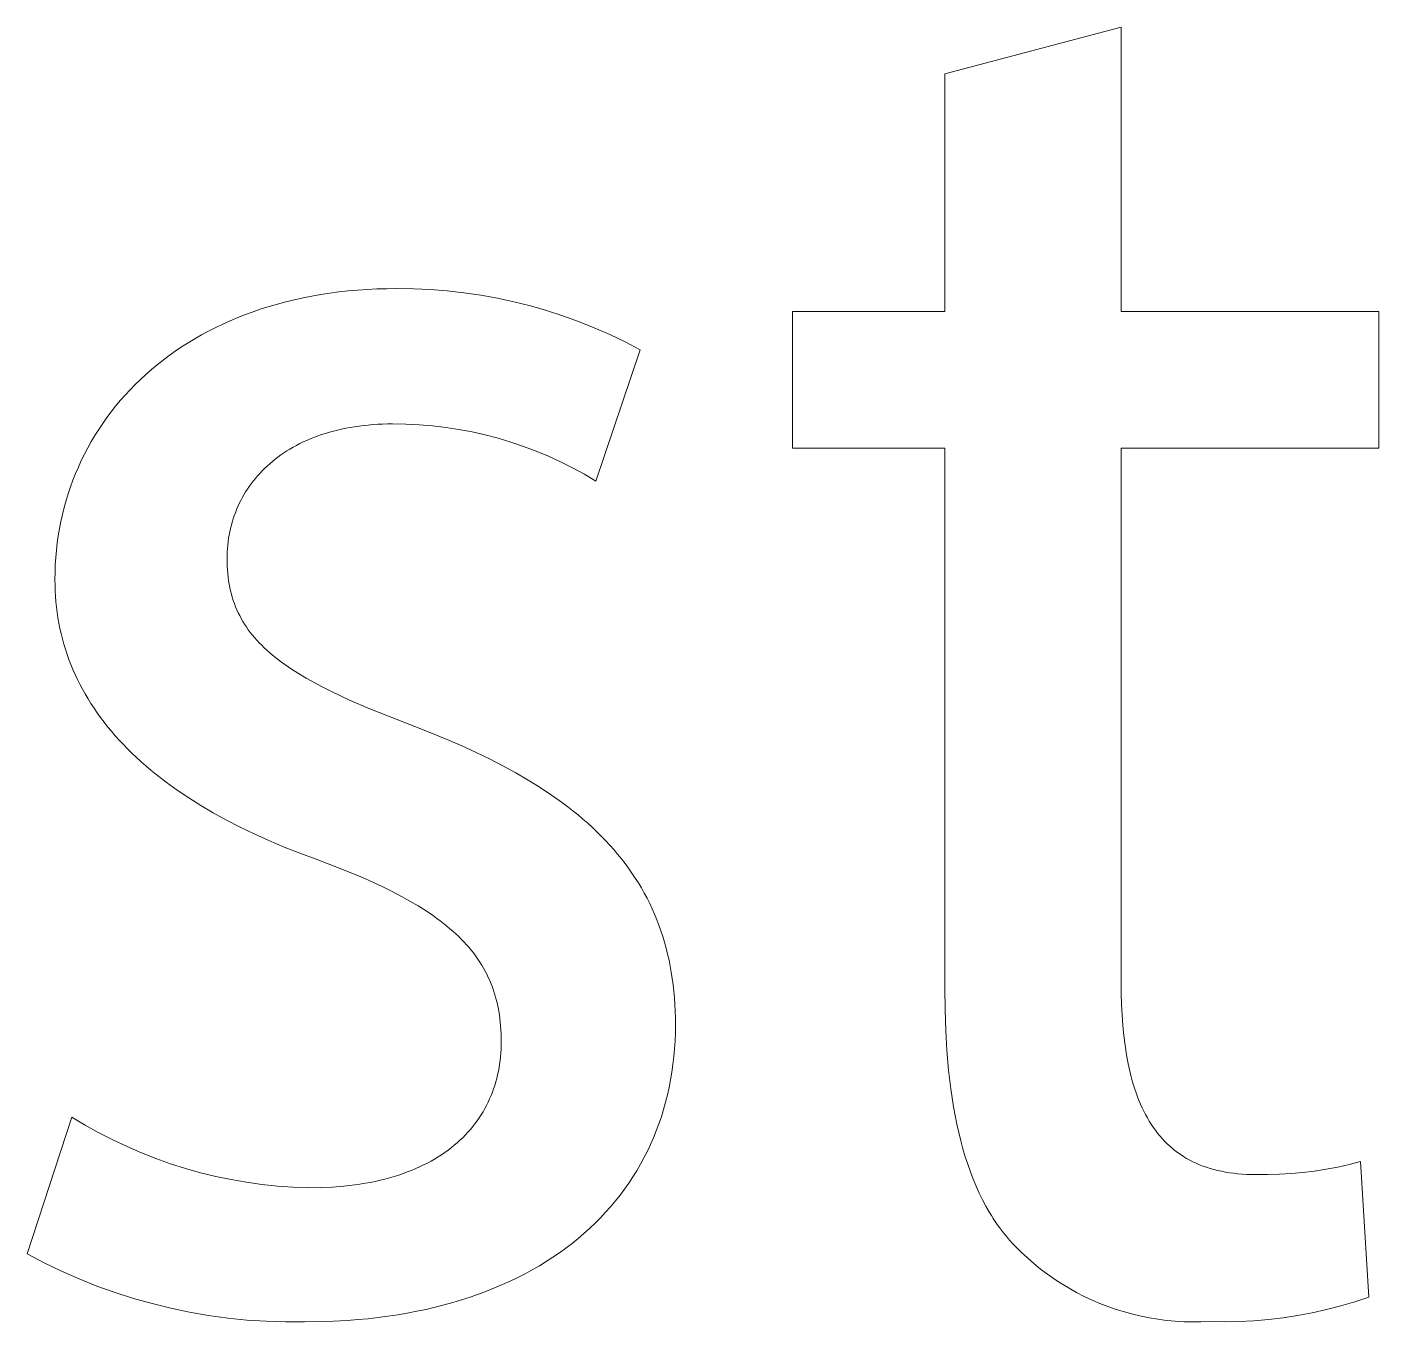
# Model space of a CAD drawing. Header units: millimetres. Extents: x -582 to 3448, y -204 to 2611.
# Drawn here: x 2643.6 to 2670.26, y -137.14 to -111.59 of the extents above; entities that cross this region are included whole.
import ezdxf

# ---------------------------------------------------------------- set-up
doc = ezdxf.new("R2010")
doc.units = ezdxf.units.MM
doc.header["$MEASUREMENT"] = 0
doc.layers.add('Domyślny', color=7, linetype='Continuous', true_color=0x000000)

msp = doc.modelspace()

# ---------------------------------------------------------------- linework, layer by layer
at = {"layer": 'Domyślny', "color": 18, "lineweight": 15, "true_color": 0x000000}
for p, q in [((2661.701, -112.517), (2665.176, -111.591)), ((2665.176, -111.591), (2665.176, -117.2)), ((2661.701, -117.2), (2661.701, -112.517)), ((2649.747, -116.818), (2649.93, -116.797)), ((2649.93, -116.797), (2650.116, -116.781)), ((2650.116, -116.781), (2650.304, -116.768)), ((2650.304, -116.768), (2650.495, -116.758)), ((2650.495, -116.758), (2650.688, -116.753)), ((2650.688, -116.753), (2650.884, -116.751)), ((2650.884, -116.751), (2651.217, -116.754)), ((2651.217, -116.754), (2651.551, -116.769)), ((2651.551, -116.769), (2651.884, -116.795)), ((2651.884, -116.795), (2652.215, -116.832)), ((2648.375, -117.103), (2648.537, -117.056)), ((2648.537, -117.056), (2648.702, -117.012)), ((2648.702, -117.012), (2648.869, -116.971)), ((2648.869, -116.971), (2649.04, -116.934)), ((2649.04, -116.934), (2649.213, -116.9)), ((2649.213, -116.9), (2649.388, -116.869)), ((2649.388, -116.869), (2649.566, -116.842)), ((2649.566, -116.842), (2649.747, -116.818)), ((2652.215, -116.832), (2652.546, -116.88)), ((2652.546, -116.88), (2652.874, -116.939)), ((2652.874, -116.939), (2653.2, -117.01)), ((2653.2, -117.01), (2653.524, -117.091)), ((2647.605, -117.385), (2647.754, -117.323)), ((2647.754, -117.323), (2647.905, -117.263)), ((2647.905, -117.263), (2648.059, -117.207)), ((2648.059, -117.207), (2648.215, -117.153)), ((2648.215, -117.153), (2648.375, -117.103)), ((2653.524, -117.091), (2653.845, -117.183)), ((2653.845, -117.183), (2654.163, -117.286)), ((2654.163, -117.286), (2654.476, -117.4)), ((2658.694, -119.898), (2658.694, -117.2)), ((2658.694, -117.2), (2661.701, -117.2)), ((2665.176, -117.2), (2670.263, -117.2)), ((2670.263, -117.2), (2670.263, -119.898)), ((2647.04, -117.664), (2647.177, -117.59)), ((2647.177, -117.59), (2647.317, -117.519)), ((2647.317, -117.519), (2647.46, -117.45)), ((2647.46, -117.45), (2647.605, -117.385)), ((2654.476, -117.4), (2654.786, -117.524)), ((2654.786, -117.524), (2655.092, -117.659)), ((2646.646, -117.901), (2646.775, -117.819)), ((2646.775, -117.819), (2646.906, -117.74)), ((2646.906, -117.74), (2647.04, -117.664)), ((2655.092, -117.659), (2655.392, -117.804)), ((2655.392, -117.804), (2655.688, -117.959)), ((2646.279, -118.162), (2646.399, -118.073)), ((2646.399, -118.073), (2646.521, -117.986)), ((2646.521, -117.986), (2646.646, -117.901)), ((2655.688, -117.959), (2654.816, -120.549)), ((2645.94, -118.445), (2646.05, -118.348)), ((2646.05, -118.348), (2646.163, -118.254)), ((2646.163, -118.254), (2646.279, -118.162)), ((2645.628, -118.749), (2645.729, -118.645)), ((2645.729, -118.645), (2645.833, -118.544)), ((2645.833, -118.544), (2645.94, -118.445)), ((2645.435, -118.962), (2645.53, -118.854)), ((2645.53, -118.854), (2645.628, -118.749)), ((2645.17, -119.297), (2645.256, -119.184)), ((2645.256, -119.184), (2645.344, -119.072)), ((2645.344, -119.072), (2645.435, -118.962)), ((2645.01, -119.53), (2645.089, -119.413)), ((2645.089, -119.413), (2645.17, -119.297)), ((2650.146, -119.464), (2650.058, -119.476)), ((2650.236, -119.453), (2650.146, -119.464)), ((2650.327, -119.443), (2650.236, -119.453)), ((2650.419, -119.435), (2650.327, -119.443)), ((2650.513, -119.429), (2650.419, -119.435)), ((2650.608, -119.425), (2650.513, -119.429)), ((2650.705, -119.422), (2650.608, -119.425)), ((2650.803, -119.421), (2650.705, -119.422)), ((2651.067, -119.425), (2650.803, -119.421)), ((2651.33, -119.438), (2651.067, -119.425)), ((2651.593, -119.46), (2651.33, -119.438)), ((2651.855, -119.491), (2651.593, -119.46)), ((2644.863, -119.771), (2644.935, -119.65)), ((2644.935, -119.65), (2645.01, -119.53)), ((2649.184, -119.716), (2649.113, -119.746)), ((2649.256, -119.687), (2649.184, -119.716)), ((2649.329, -119.659), (2649.256, -119.687)), ((2649.405, -119.633), (2649.329, -119.659)), ((2649.481, -119.608), (2649.405, -119.633)), ((2649.559, -119.585), (2649.481, -119.608)), ((2649.639, -119.563), (2649.559, -119.585)), ((2649.72, -119.543), (2649.639, -119.563)), ((2649.802, -119.524), (2649.72, -119.543)), ((2649.886, -119.506), (2649.802, -119.524)), ((2649.971, -119.49), (2649.886, -119.506)), ((2650.058, -119.476), (2649.971, -119.49)), ((2652.116, -119.531), (2651.855, -119.491)), ((2652.375, -119.58), (2652.116, -119.531)), ((2652.633, -119.638), (2652.375, -119.58)), ((2652.888, -119.705), (2652.633, -119.638)), ((2653.141, -119.781), (2652.888, -119.705)), ((2644.729, -120.018), (2644.794, -119.894)), ((2644.794, -119.894), (2644.863, -119.771)), ((2648.66, -119.994), (2648.602, -120.034)), ((2648.72, -119.955), (2648.66, -119.994)), ((2648.782, -119.917), (2648.72, -119.955)), ((2648.845, -119.88), (2648.782, -119.917)), ((2648.91, -119.845), (2648.845, -119.88)), ((2648.976, -119.81), (2648.91, -119.845)), ((2649.044, -119.777), (2648.976, -119.81)), ((2649.113, -119.746), (2649.044, -119.777)), ((2653.391, -119.865), (2653.141, -119.781)), ((2653.638, -119.958), (2653.391, -119.865)), ((2653.881, -120.06), (2653.638, -119.958)), ((2661.701, -119.898), (2658.694, -119.898)), ((2661.701, -130.554), (2661.701, -119.898)), ((2670.263, -119.898), (2665.176, -119.898)), ((2665.176, -119.898), (2665.176, -130.433)), ((2644.608, -120.272), (2644.667, -120.145)), ((2644.667, -120.145), (2644.729, -120.018)), ((2648.331, -120.252), (2648.282, -120.299)), ((2648.382, -120.207), (2648.331, -120.252)), ((2648.435, -120.162), (2648.382, -120.207)), ((2648.489, -120.118), (2648.435, -120.162)), ((2648.544, -120.076), (2648.489, -120.118)), ((2648.602, -120.034), (2648.544, -120.076)), ((2654.121, -120.17), (2653.881, -120.06)), ((2654.357, -120.288), (2654.121, -120.17)), ((2644.453, -120.665), (2644.501, -120.533)), ((2644.501, -120.533), (2644.553, -120.402)), ((2644.553, -120.402), (2644.608, -120.272)), ((2648.1, -120.497), (2648.058, -120.548)), ((2648.143, -120.446), (2648.1, -120.497)), ((2648.188, -120.396), (2648.143, -120.446)), ((2648.234, -120.347), (2648.188, -120.396)), ((2648.282, -120.299), (2648.234, -120.347)), ((2654.589, -120.415), (2654.357, -120.288)), ((2654.816, -120.549), (2654.589, -120.415)), ((2644.367, -120.934), (2644.408, -120.799)), ((2644.408, -120.799), (2644.453, -120.665)), ((2647.907, -120.764), (2647.874, -120.82)), ((2647.943, -120.709), (2647.907, -120.764)), ((2647.98, -120.655), (2647.943, -120.709)), ((2648.018, -120.601), (2647.98, -120.655)), ((2648.058, -120.548), (2648.018, -120.601)), ((2644.329, -121.07), (2644.367, -120.934)), ((2647.755, -121.052), (2647.729, -121.112)), ((2647.782, -120.993), (2647.755, -121.052)), ((2647.811, -120.935), (2647.782, -120.993)), ((2647.842, -120.877), (2647.811, -120.935)), ((2647.874, -120.82), (2647.842, -120.877)), ((2644.264, -121.346), (2644.294, -121.208)), ((2644.294, -121.208), (2644.329, -121.07)), ((2647.662, -121.295), (2647.643, -121.358)), ((2647.683, -121.234), (2647.662, -121.295)), ((2647.705, -121.172), (2647.683, -121.234)), ((2647.729, -121.112), (2647.705, -121.172)), ((2644.213, -121.627), (2644.236, -121.486)), ((2644.236, -121.486), (2644.264, -121.346)), ((2647.596, -121.548), (2647.583, -121.613)), ((2647.61, -121.484), (2647.596, -121.548)), ((2647.626, -121.421), (2647.61, -121.484)), ((2647.643, -121.358), (2647.626, -121.421)), ((2644.176, -121.913), (2644.192, -121.77)), ((2644.192, -121.77), (2644.213, -121.627)), ((2647.555, -121.81), (2647.549, -121.877)), ((2647.563, -121.744), (2647.555, -121.81)), ((2647.572, -121.678), (2647.563, -121.744)), ((2647.583, -121.613), (2647.572, -121.678)), ((2644.154, -122.202), (2644.163, -122.057)), ((2644.163, -122.057), (2644.176, -121.913)), ((2647.543, -122.011), (2647.542, -122.079)), ((2647.542, -122.079), (2647.543, -122.154)), ((2647.545, -121.944), (2647.543, -122.011)), ((2647.549, -121.877), (2647.545, -121.944)), ((2644.146, -122.495), (2644.148, -122.348)), ((2644.148, -122.348), (2644.154, -122.202)), ((2647.543, -122.154), (2647.545, -122.228)), ((2647.545, -122.228), (2647.549, -122.301)), ((2647.549, -122.301), (2647.555, -122.373)), ((2647.555, -122.373), (2647.563, -122.443)), ((2644.148, -122.604), (2644.146, -122.495)), ((2644.151, -122.713), (2644.148, -122.604)), ((2647.563, -122.443), (2647.572, -122.513)), ((2647.572, -122.513), (2647.584, -122.581)), ((2647.584, -122.581), (2647.596, -122.648)), ((2647.596, -122.648), (2647.611, -122.714)), ((2644.157, -122.82), (2644.151, -122.713)), ((2644.166, -122.928), (2644.157, -122.82)), ((2644.177, -123.035), (2644.166, -122.928)), ((2647.611, -122.714), (2647.627, -122.778)), ((2647.627, -122.778), (2647.645, -122.842)), ((2647.645, -122.842), (2647.665, -122.905)), ((2647.665, -122.905), (2647.687, -122.967)), ((2644.19, -123.141), (2644.177, -123.035)), ((2644.206, -123.246), (2644.19, -123.141)), ((2647.687, -122.967), (2647.71, -123.027)), ((2647.71, -123.027), (2647.735, -123.087)), ((2647.735, -123.087), (2647.762, -123.146)), ((2647.762, -123.146), (2647.791, -123.204)), ((2644.225, -123.351), (2644.206, -123.246)), ((2644.246, -123.455), (2644.225, -123.351)), ((2644.269, -123.559), (2644.246, -123.455)), ((2647.791, -123.204), (2647.821, -123.261)), ((2647.821, -123.261), (2647.853, -123.317)), ((2647.853, -123.317), (2647.887, -123.373)), ((2647.887, -123.373), (2647.923, -123.427)), ((2647.923, -123.427), (2647.961, -123.481)), ((2644.295, -123.662), (2644.269, -123.559)), ((2644.323, -123.764), (2644.295, -123.662)), ((2647.961, -123.481), (2648, -123.534)), ((2648, -123.534), (2648.041, -123.586)), ((2648.041, -123.586), (2648.085, -123.638)), ((2648.085, -123.638), (2648.129, -123.689)), ((2648.129, -123.689), (2648.176, -123.74)), ((2644.354, -123.866), (2644.323, -123.764)), ((2644.387, -123.967), (2644.354, -123.866)), ((2644.423, -124.067), (2644.387, -123.967)), ((2648.176, -123.74), (2648.225, -123.789)), ((2648.225, -123.789), (2648.275, -123.839)), ((2648.275, -123.839), (2648.327, -123.887)), ((2648.327, -123.887), (2648.382, -123.935)), ((2648.382, -123.935), (2648.438, -123.983)), ((2648.438, -123.983), (2648.495, -124.03)), ((2644.461, -124.166), (2644.423, -124.067)), ((2644.502, -124.265), (2644.461, -124.166)), ((2644.545, -124.363), (2644.502, -124.265)), ((2648.495, -124.03), (2648.555, -124.077)), ((2648.555, -124.077), (2648.617, -124.123)), ((2648.617, -124.123), (2648.68, -124.169)), ((2648.68, -124.169), (2648.813, -124.259)), ((2648.813, -124.259), (2648.953, -124.348)), ((2644.591, -124.461), (2644.545, -124.363)), ((2644.639, -124.557), (2644.591, -124.461)), ((2648.953, -124.348), (2649.101, -124.436)), ((2649.101, -124.436), (2649.257, -124.524)), ((2649.257, -124.524), (2649.42, -124.61)), ((2644.69, -124.653), (2644.639, -124.557)), ((2644.743, -124.749), (2644.69, -124.653)), ((2644.799, -124.843), (2644.743, -124.749)), ((2649.42, -124.61), (2649.591, -124.696)), ((2649.591, -124.696), (2649.957, -124.868)), ((2644.857, -124.937), (2644.799, -124.843)), ((2644.918, -125.03), (2644.857, -124.937)), ((2644.981, -125.123), (2644.918, -125.03)), ((2649.957, -124.868), (2650.355, -125.04)), ((2650.355, -125.04), (2651.246, -125.394)), ((2645.047, -125.214), (2644.981, -125.123)), ((2645.115, -125.305), (2645.047, -125.214)), ((2645.186, -125.395), (2645.115, -125.305)), ((2645.26, -125.484), (2645.186, -125.395)), ((2645.336, -125.573), (2645.26, -125.484)), ((2645.415, -125.66), (2645.336, -125.573)), ((2651.246, -125.394), (2651.559, -125.516)), ((2651.559, -125.516), (2651.863, -125.64)), ((2645.496, -125.747), (2645.415, -125.66)), ((2645.58, -125.833), (2645.496, -125.747)), ((2645.666, -125.919), (2645.58, -125.833)), ((2651.863, -125.64), (2652.157, -125.767)), ((2652.157, -125.767), (2652.442, -125.897)), ((2645.755, -126.003), (2645.666, -125.919)), ((2645.846, -126.087), (2645.755, -126.003)), ((2645.94, -126.17), (2645.846, -126.087)), ((2652.442, -125.897), (2652.716, -126.03)), ((2652.716, -126.03), (2652.981, -126.166)), ((2646.037, -126.252), (2645.94, -126.17)), ((2646.136, -126.333), (2646.037, -126.252)), ((2646.342, -126.492), (2646.136, -126.333)), ((2652.981, -126.166), (2653.236, -126.305)), ((2653.236, -126.305), (2653.481, -126.448)), ((2646.558, -126.649), (2646.342, -126.492)), ((2646.785, -126.801), (2646.558, -126.649)), ((2653.481, -126.448), (2653.717, -126.594)), ((2653.717, -126.594), (2653.943, -126.744)), ((2647.023, -126.951), (2646.785, -126.801)), ((2653.943, -126.744), (2654.158, -126.898)), ((2654.158, -126.898), (2654.263, -126.976)), ((2647.27, -127.096), (2647.023, -126.951)), ((2647.529, -127.238), (2647.27, -127.096)), ((2654.263, -126.976), (2654.364, -127.055)), ((2654.364, -127.055), (2654.464, -127.136)), ((2654.464, -127.136), (2654.56, -127.217)), ((2647.797, -127.377), (2647.529, -127.238)), ((2648.077, -127.511), (2647.797, -127.377)), ((2654.56, -127.217), (2654.655, -127.3)), ((2654.655, -127.3), (2654.747, -127.383)), ((2654.747, -127.383), (2654.836, -127.468)), ((2648.367, -127.642), (2648.077, -127.511)), ((2648.667, -127.769), (2648.367, -127.642)), ((2654.836, -127.468), (2654.923, -127.554)), ((2654.923, -127.554), (2655.007, -127.641)), ((2655.007, -127.641), (2655.089, -127.729)), ((2655.089, -127.729), (2655.169, -127.818)), ((2648.978, -127.892), (2648.667, -127.769)), ((2649.3, -128.011), (2648.978, -127.892)), ((2655.169, -127.818), (2655.246, -127.909)), ((2655.246, -127.909), (2655.32, -128)), ((2649.774, -128.192), (2649.3, -128.011)), ((2650.212, -128.373), (2649.774, -128.192)), ((2655.32, -128), (2655.392, -128.093)), ((2655.392, -128.093), (2655.461, -128.187)), ((2655.461, -128.187), (2655.528, -128.283)), ((2650.417, -128.465), (2650.212, -128.373)), ((2650.614, -128.556), (2650.417, -128.465)), ((2655.528, -128.283), (2655.593, -128.38)), ((2655.593, -128.38), (2655.655, -128.478)), ((2655.655, -128.478), (2655.714, -128.577)), ((2650.801, -128.649), (2650.614, -128.556)), ((2650.98, -128.742), (2650.801, -128.649)), ((2651.15, -128.837), (2650.98, -128.742)), ((2655.714, -128.577), (2655.771, -128.678)), ((2655.771, -128.678), (2655.826, -128.78)), ((2655.826, -128.78), (2655.878, -128.883)), ((2651.312, -128.932), (2651.15, -128.837)), ((2651.466, -129.029), (2651.312, -128.932)), ((2651.611, -129.127), (2651.466, -129.029)), ((2655.878, -128.883), (2655.927, -128.988)), ((2655.927, -128.988), (2655.974, -129.095)), ((2651.68, -129.177), (2651.611, -129.127)), ((2651.748, -129.227), (2651.68, -129.177)), ((2651.813, -129.278), (2651.748, -129.227)), ((2651.877, -129.329), (2651.813, -129.278)), ((2651.939, -129.38), (2651.877, -129.329)), ((2655.974, -129.095), (2656.018, -129.202)), ((2656.018, -129.202), (2656.06, -129.312)), ((2656.06, -129.312), (2656.1, -129.422)), ((2651.998, -129.432), (2651.939, -129.38)), ((2652.056, -129.484), (2651.998, -129.432)), ((2652.112, -129.537), (2652.056, -129.484)), ((2652.165, -129.591), (2652.112, -129.537)), ((2652.217, -129.645), (2652.165, -129.591)), ((2656.1, -129.422), (2656.136, -129.534)), ((2656.136, -129.534), (2656.171, -129.648)), ((2652.267, -129.699), (2652.217, -129.645)), ((2652.315, -129.754), (2652.267, -129.699)), ((2652.361, -129.81), (2652.315, -129.754)), ((2652.406, -129.866), (2652.361, -129.81)), ((2652.448, -129.923), (2652.406, -129.866)), ((2656.171, -129.648), (2656.203, -129.763)), ((2656.203, -129.763), (2656.232, -129.88)), ((2652.489, -129.981), (2652.448, -129.923)), ((2652.528, -130.039), (2652.489, -129.981)), ((2652.565, -130.098), (2652.528, -130.039)), ((2652.6, -130.158), (2652.565, -130.098)), ((2656.232, -129.88), (2656.259, -129.998)), ((2656.259, -129.998), (2656.283, -130.118)), ((2656.283, -130.118), (2656.304, -130.24)), ((2652.633, -130.218), (2652.6, -130.158)), ((2652.665, -130.28), (2652.633, -130.218)), ((2652.695, -130.342), (2652.665, -130.28)), ((2652.723, -130.404), (2652.695, -130.342)), ((2656.304, -130.24), (2656.323, -130.363)), ((2656.323, -130.363), (2656.34, -130.488)), ((2652.75, -130.468), (2652.723, -130.404)), ((2652.775, -130.532), (2652.75, -130.468)), ((2652.798, -130.597), (2652.775, -130.532)), ((2652.819, -130.663), (2652.798, -130.597)), ((2652.839, -130.73), (2652.819, -130.663)), ((2656.34, -130.488), (2656.354, -130.614)), ((2656.354, -130.614), (2656.366, -130.742)), ((2661.705, -130.978), (2661.701, -130.554)), ((2665.176, -130.433), (2665.178, -130.657)), ((2665.178, -130.657), (2665.185, -130.874)), ((2652.857, -130.798), (2652.839, -130.73)), ((2652.873, -130.867), (2652.857, -130.798)), ((2652.888, -130.936), (2652.873, -130.867)), ((2656.366, -130.742), (2656.374, -130.872)), ((2656.374, -130.872), (2656.381, -131.004)), ((2665.185, -130.874), (2665.195, -131.085)), ((2652.901, -131.007), (2652.888, -130.936)), ((2652.913, -131.078), (2652.901, -131.007)), ((2652.923, -131.151), (2652.913, -131.078)), ((2652.931, -131.224), (2652.923, -131.151)), ((2656.381, -131.004), (2656.385, -131.137)), ((2656.385, -131.137), (2656.386, -131.272)), ((2661.719, -131.388), (2661.705, -130.978)), ((2665.195, -131.085), (2665.21, -131.29)), ((2652.938, -131.299), (2652.931, -131.224)), ((2652.944, -131.374), (2652.938, -131.299)), ((2652.947, -131.451), (2652.944, -131.374)), ((2652.95, -131.529), (2652.947, -131.451)), ((2656.384, -131.432), (2656.378, -131.591)), ((2656.386, -131.272), (2656.384, -131.432)), ((2661.742, -131.786), (2661.719, -131.388)), ((2665.21, -131.29), (2665.23, -131.488)), ((2652.947, -131.757), (2652.949, -131.683)), ((2652.949, -131.683), (2652.95, -131.607)), ((2652.95, -131.607), (2652.95, -131.529)), ((2656.378, -131.591), (2656.368, -131.748)), ((2665.23, -131.488), (2665.254, -131.681)), ((2665.254, -131.681), (2665.283, -131.866)), ((2652.918, -132.051), (2652.928, -131.978)), ((2652.928, -131.978), (2652.936, -131.905)), ((2652.936, -131.905), (2652.942, -131.832)), ((2652.942, -131.832), (2652.947, -131.757)), ((2656.355, -131.904), (2656.337, -132.058)), ((2656.368, -131.748), (2656.355, -131.904)), ((2661.775, -132.17), (2661.742, -131.786)), ((2665.283, -131.866), (2665.316, -132.046)), ((2652.861, -132.334), (2652.878, -132.264)), ((2652.878, -132.264), (2652.893, -132.194)), ((2652.893, -132.194), (2652.907, -132.123)), ((2652.907, -132.123), (2652.918, -132.051)), ((2656.316, -132.21), (2656.291, -132.361)), ((2656.337, -132.058), (2656.316, -132.21)), ((2661.818, -132.54), (2661.775, -132.17)), ((2665.316, -132.046), (2665.335, -132.133)), ((2665.335, -132.133), (2665.355, -132.218)), ((2665.355, -132.218), (2665.376, -132.302)), ((2652.799, -132.539), (2652.822, -132.472)), ((2652.822, -132.472), (2652.842, -132.403)), ((2652.842, -132.403), (2652.861, -132.334)), ((2656.262, -132.51), (2656.229, -132.658)), ((2656.291, -132.361), (2656.262, -132.51)), ((2665.376, -132.302), (2665.398, -132.384)), ((2665.398, -132.384), (2665.422, -132.465)), ((2665.422, -132.465), (2665.447, -132.544)), ((2652.691, -132.802), (2652.721, -132.738)), ((2652.721, -132.738), (2652.749, -132.672)), ((2652.749, -132.672), (2652.775, -132.606)), ((2652.775, -132.606), (2652.799, -132.539)), ((2656.229, -132.658), (2656.192, -132.803)), ((2661.844, -132.719), (2661.818, -132.54)), ((2661.872, -132.896), (2661.844, -132.719)), ((2665.447, -132.544), (2665.473, -132.621)), ((2665.473, -132.621), (2665.501, -132.696)), ((2665.501, -132.696), (2665.529, -132.77)), ((2665.529, -132.77), (2665.56, -132.842)), ((2652.515, -133.111), (2652.554, -133.051)), ((2652.554, -133.051), (2652.591, -132.99)), ((2652.591, -132.99), (2652.626, -132.928)), ((2652.626, -132.928), (2652.66, -132.866)), ((2652.66, -132.866), (2652.691, -132.802)), ((2656.152, -132.947), (2656.108, -133.089)), ((2656.192, -132.803), (2656.152, -132.947)), ((2661.904, -133.068), (2661.872, -132.896)), ((2665.56, -132.842), (2665.591, -132.912)), ((2665.591, -132.912), (2665.624, -132.981)), ((2665.624, -132.981), (2665.659, -133.048)), ((2665.659, -133.048), (2665.695, -133.113)), ((2643.596, -135.795), (2644.482, -133.097)), ((2644.482, -133.097), (2644.746, -133.256)), ((2644.746, -133.256), (2645.015, -133.407)), ((2652.341, -133.341), (2652.387, -133.285)), ((2652.387, -133.285), (2652.432, -133.228)), ((2652.432, -133.228), (2652.474, -133.17)), ((2652.474, -133.17), (2652.515, -133.111)), ((2656.06, -133.229), (2656.008, -133.367)), ((2656.108, -133.089), (2656.06, -133.229)), ((2661.938, -133.238), (2661.904, -133.068)), ((2661.974, -133.403), (2661.938, -133.238)), ((2665.695, -133.113), (2665.732, -133.176)), ((2665.732, -133.176), (2665.77, -133.238)), ((2665.77, -133.238), (2665.81, -133.298)), ((2665.81, -133.298), (2665.852, -133.356)), ((2645.015, -133.407), (2645.289, -133.548)), ((2645.289, -133.548), (2645.568, -133.68)), ((2652.08, -133.605), (2652.136, -133.554)), ((2652.136, -133.554), (2652.19, -133.503)), ((2652.19, -133.503), (2652.242, -133.45)), ((2652.242, -133.45), (2652.292, -133.396)), ((2652.292, -133.396), (2652.341, -133.341)), ((2655.953, -133.503), (2655.894, -133.638)), ((2656.008, -133.367), (2655.953, -133.503)), ((2662.014, -133.565), (2661.974, -133.403)), ((2662.057, -133.723), (2662.014, -133.565)), ((2665.852, -133.356), (2665.895, -133.412)), ((2665.895, -133.412), (2665.939, -133.467)), ((2665.939, -133.467), (2665.985, -133.519)), ((2665.985, -133.519), (2666.033, -133.57)), ((2666.033, -133.57), (2666.081, -133.619)), ((2645.568, -133.68), (2645.851, -133.802)), ((2645.851, -133.802), (2646.138, -133.915)), ((2651.705, -133.883), (2651.773, -133.839)), ((2651.773, -133.839), (2651.838, -133.795)), ((2651.838, -133.795), (2651.901, -133.749)), ((2651.901, -133.749), (2651.963, -133.702)), ((2651.963, -133.702), (2652.023, -133.654)), ((2652.023, -133.654), (2652.08, -133.605)), ((2655.832, -133.77), (2655.765, -133.9)), ((2655.894, -133.638), (2655.832, -133.77)), ((2662.103, -133.878), (2662.057, -133.723)), ((2666.081, -133.619), (2666.132, -133.666)), ((2666.132, -133.666), (2666.184, -133.712)), ((2666.184, -133.712), (2666.21, -133.734)), ((2666.21, -133.734), (2666.237, -133.755)), ((2666.237, -133.755), (2666.265, -133.776)), ((2666.265, -133.776), (2666.292, -133.797)), ((2666.292, -133.797), (2666.321, -133.817)), ((2666.321, -133.817), (2666.349, -133.837)), ((2666.349, -133.837), (2666.378, -133.856)), ((2666.378, -133.856), (2666.407, -133.875)), ((2646.138, -133.915), (2646.429, -134.018)), ((2646.429, -134.018), (2646.722, -134.112)), ((2646.722, -134.112), (2647.019, -134.195)), ((2651.181, -134.148), (2651.262, -134.114)), ((2651.262, -134.114), (2651.34, -134.079)), ((2651.34, -134.079), (2651.417, -134.042)), ((2651.417, -134.042), (2651.492, -134.004)), ((2651.492, -134.004), (2651.565, -133.965)), ((2651.565, -133.965), (2651.636, -133.925)), ((2651.636, -133.925), (2651.705, -133.883)), ((2655.696, -134.028), (2655.622, -134.154)), ((2655.765, -133.9), (2655.696, -134.028)), ((2662.151, -134.029), (2662.103, -133.878)), ((2662.203, -134.176), (2662.151, -134.029)), ((2666.407, -133.875), (2666.467, -133.911)), ((2666.467, -133.911), (2666.529, -133.945)), ((2666.529, -133.945), (2666.592, -133.977)), ((2666.592, -133.977), (2666.657, -134.008)), ((2666.657, -134.008), (2666.723, -134.036)), ((2666.723, -134.036), (2666.791, -134.063)), ((2666.791, -134.063), (2666.861, -134.088)), ((2666.861, -134.088), (2666.932, -134.11)), ((2666.932, -134.11), (2667.005, -134.131)), ((2667.005, -134.131), (2667.08, -134.15)), ((2668.991, -134.163), (2669.221, -134.127)), ((2669.221, -134.127), (2669.449, -134.084)), ((2669.449, -134.084), (2669.676, -134.034)), ((2669.676, -134.034), (2669.9, -133.976)), ((2669.9, -133.976), (2670.062, -136.647)), ((2647.019, -134.195), (2647.319, -134.268)), ((2647.319, -134.268), (2647.621, -134.331)), ((2647.621, -134.331), (2647.924, -134.384)), ((2647.924, -134.384), (2648.23, -134.427)), ((2650.266, -134.403), (2650.366, -134.385)), ((2650.366, -134.385), (2650.465, -134.365)), ((2650.465, -134.365), (2650.561, -134.343)), ((2650.561, -134.343), (2650.655, -134.32)), ((2650.655, -134.32), (2650.748, -134.295)), ((2650.748, -134.295), (2650.838, -134.268)), ((2650.838, -134.268), (2650.927, -134.241)), ((2650.927, -134.241), (2651.014, -134.211)), ((2651.014, -134.211), (2651.098, -134.18)), ((2651.098, -134.18), (2651.181, -134.148)), ((2655.545, -134.278), (2655.464, -134.4)), ((2655.622, -134.154), (2655.545, -134.278)), ((2662.258, -134.319), (2662.203, -134.176)), ((2662.316, -134.459), (2662.258, -134.319)), ((2667.08, -134.15), (2667.157, -134.167)), ((2667.157, -134.167), (2667.235, -134.182)), ((2667.235, -134.182), (2667.315, -134.195)), ((2667.315, -134.195), (2667.397, -134.206)), ((2667.397, -134.206), (2667.481, -134.215)), ((2667.481, -134.215), (2667.566, -134.222)), ((2667.566, -134.222), (2667.654, -134.227)), ((2667.654, -134.227), (2667.743, -134.23)), ((2667.743, -134.23), (2667.834, -134.231)), ((2667.834, -134.231), (2668.066, -134.232)), ((2668.066, -134.232), (2668.298, -134.226)), ((2668.298, -134.226), (2668.53, -134.212)), ((2668.53, -134.212), (2668.761, -134.191)), ((2668.761, -134.191), (2668.991, -134.163)), ((2648.23, -134.427), (2648.537, -134.459)), ((2648.537, -134.459), (2648.844, -134.481)), ((2648.844, -134.481), (2649.152, -134.493)), ((2649.152, -134.493), (2649.391, -134.489)), ((2649.391, -134.489), (2649.622, -134.478)), ((2649.622, -134.478), (2649.844, -134.46)), ((2649.844, -134.46), (2649.953, -134.448)), ((2649.953, -134.448), (2650.059, -134.435)), ((2650.059, -134.435), (2650.163, -134.42)), ((2650.163, -134.42), (2650.266, -134.403)), ((2655.293, -134.637), (2655.201, -134.752)), ((2655.38, -134.52), (2655.293, -134.637)), ((2655.464, -134.4), (2655.38, -134.52)), ((2662.378, -134.595), (2662.316, -134.459)), ((2662.442, -134.727), (2662.378, -134.595)), ((2655.106, -134.865), (2655.008, -134.976)), ((2655.201, -134.752), (2655.106, -134.865)), ((2662.51, -134.855), (2662.442, -134.727)), ((2662.581, -134.979), (2662.51, -134.855)), ((2654.801, -135.19), (2654.693, -135.293)), ((2654.906, -135.084), (2654.801, -135.19)), ((2655.008, -134.976), (2654.906, -135.084)), ((2662.618, -135.039), (2662.581, -134.979)), ((2662.656, -135.099), (2662.618, -135.039)), ((2662.695, -135.158), (2662.656, -135.099)), ((2662.734, -135.215), (2662.695, -135.158)), ((2654.581, -135.394), (2654.465, -135.493)), ((2654.693, -135.293), (2654.581, -135.394)), ((2662.775, -135.272), (2662.734, -135.215)), ((2662.816, -135.328), (2662.775, -135.272)), ((2662.858, -135.382), (2662.816, -135.328)), ((2662.901, -135.436), (2662.858, -135.382)), ((2662.945, -135.488), (2662.901, -135.436)), ((2654.224, -135.682), (2654.098, -135.773)), ((2654.346, -135.589), (2654.224, -135.682)), ((2654.465, -135.493), (2654.346, -135.589)), ((2662.99, -135.54), (2662.945, -135.488)), ((2663.036, -135.591), (2662.99, -135.54)), ((2663.083, -135.64), (2663.036, -135.591)), ((2663.203, -135.76), (2663.083, -135.64)), ((2643.933, -135.971), (2643.596, -135.795)), ((2644.275, -136.136), (2643.933, -135.971)), ((2653.837, -135.946), (2653.702, -136.029)), ((2653.97, -135.861), (2653.837, -135.946)), ((2654.098, -135.773), (2653.97, -135.861)), ((2663.327, -135.876), (2663.203, -135.76)), ((2663.456, -135.988), (2663.327, -135.876)), ((2663.588, -136.095), (2663.456, -135.988)), ((2644.623, -136.289), (2644.275, -136.136)), ((2653.275, -136.262), (2653.127, -136.333)), ((2653.421, -136.187), (2653.275, -136.262)), ((2653.563, -136.109), (2653.421, -136.187)), ((2653.702, -136.029), (2653.563, -136.109)), ((2663.723, -136.197), (2663.588, -136.095)), ((2663.862, -136.295), (2663.723, -136.197)), ((2644.976, -136.43), (2644.623, -136.289)), ((2645.334, -136.559), (2644.976, -136.43)), ((2652.662, -136.532), (2652.5, -136.592)), ((2652.82, -136.468), (2652.662, -136.532)), ((2652.975, -136.402), (2652.82, -136.468)), ((2653.127, -136.333), (2652.975, -136.402)), ((2664.005, -136.387), (2663.862, -136.295)), ((2664.15, -136.475), (2664.005, -136.387)), ((2664.299, -136.558), (2664.15, -136.475)), ((2645.696, -136.675), (2645.334, -136.559)), ((2646.062, -136.778), (2645.696, -136.675)), ((2646.431, -136.868), (2646.062, -136.778)), ((2651.997, -136.755), (2651.823, -136.803)), ((2652.168, -136.703), (2651.997, -136.755)), ((2652.336, -136.649), (2652.168, -136.703)), ((2652.5, -136.592), (2652.336, -136.649)), ((2664.45, -136.635), (2664.299, -136.558)), ((2664.604, -136.708), (2664.45, -136.635)), ((2664.76, -136.774), (2664.604, -136.708)), ((2664.918, -136.836), (2664.76, -136.774)), ((2669.786, -136.739), (2669.508, -136.822)), ((2670.062, -136.647), (2669.786, -136.739)), ((2646.803, -136.946), (2646.431, -136.868)), ((2647.178, -137.011), (2646.803, -136.946)), ((2647.554, -137.062), (2647.178, -137.011)), ((2647.932, -137.101), (2647.554, -137.062)), ((2650.52, -137.051), (2650.322, -137.074)), ((2650.715, -137.026), (2650.52, -137.051)), ((2650.908, -136.996), (2650.715, -137.026)), ((2651.097, -136.964), (2650.908, -136.996)), ((2651.283, -136.929), (2651.097, -136.964)), ((2651.466, -136.89), (2651.283, -136.929)), ((2651.646, -136.848), (2651.466, -136.89)), ((2651.823, -136.803), (2651.646, -136.848)), ((2665.079, -136.892), (2664.918, -136.836)), ((2665.241, -136.942), (2665.079, -136.892)), ((2665.405, -136.987), (2665.241, -136.942)), ((2665.57, -137.026), (2665.405, -136.987)), ((2665.737, -137.059), (2665.57, -137.026)), ((2665.904, -137.087), (2665.737, -137.059)), ((2668.37, -137.057), (2668.082, -137.092)), ((2668.658, -137.013), (2668.37, -137.057)), ((2668.943, -136.959), (2668.658, -137.013)), ((2669.226, -136.896), (2668.943, -136.959)), ((2669.508, -136.822), (2669.226, -136.896)), ((2648.312, -137.126), (2647.932, -137.101)), ((2648.692, -137.138), (2648.312, -137.126)), ((2649.072, -137.137), (2648.692, -137.138)), ((2649.5, -137.13), (2649.072, -137.137)), ((2649.917, -137.109), (2649.5, -137.13)), ((2650.121, -137.093), (2649.917, -137.109)), ((2650.322, -137.074), (2650.121, -137.093)), ((2666.073, -137.109), (2665.904, -137.087)), ((2666.242, -137.125), (2666.073, -137.109)), ((2666.412, -137.135), (2666.242, -137.125)), ((2666.581, -137.139), (2666.412, -137.135)), ((2666.751, -137.137), (2666.581, -137.139)), ((2666.921, -137.13), (2666.751, -137.137)), ((2667.212, -137.135), (2666.921, -137.13)), ((2667.502, -137.131), (2667.212, -137.135)), ((2667.792, -137.116), (2667.502, -137.131)), ((2668.082, -137.092), (2667.792, -137.116))]:
    msp.add_line(p, q, dxfattribs=at)

doc.saveas('drawing.dxf')
